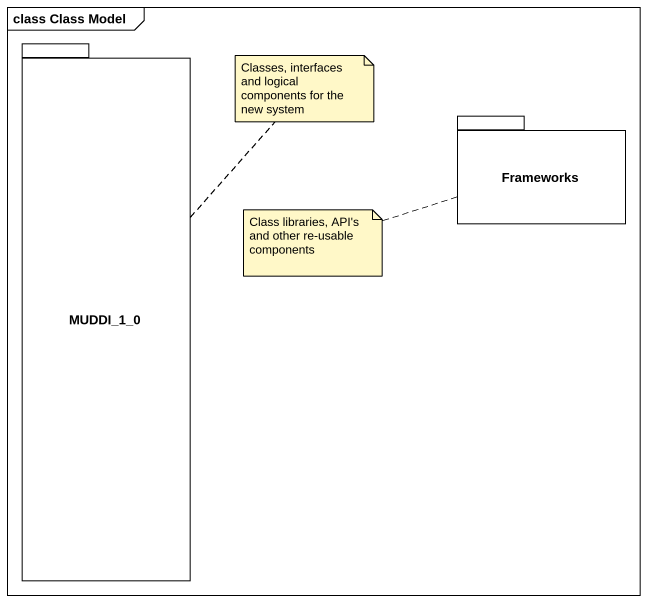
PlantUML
@startuml
mainframe class Class Model
package MUDDI_1_0 {
}
package Frameworks {
}
note top of MUDDI_1_0 : Classes, interfaces and logical components for the new system
note left of Frameworks : Class libraries, API's and other re-usable components
@enduml
